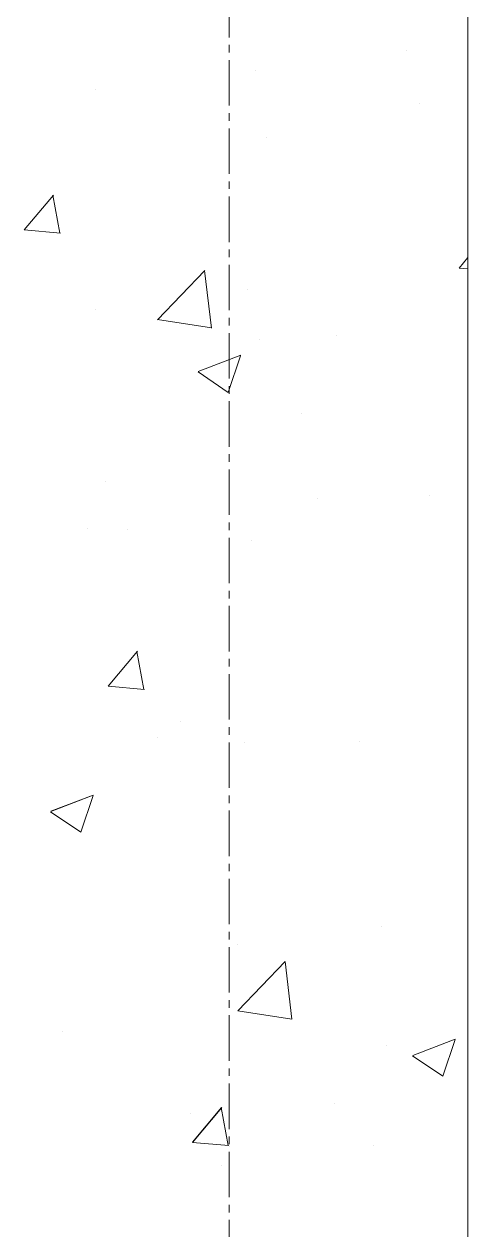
# Model space of a CAD drawing. Header units: millimetres. Extents: x 470010 to 1231400, y -134005 to 421770.
# Drawn here: x 806437 to 806623, y 143376 to 143881 of the extents above; entities that cross this region are included whole.
import ezdxf
from ezdxf.enums import TextEntityAlignment as Align

# ---------------------------------------------------------------- set-up
doc = ezdxf.new("R2010")
doc.units = ezdxf.units.MM
doc.linetypes.add('CENTER2', pattern=[28.575, 19.05, -3.175, 3.175, -3.175])
doc.layers.get('Defpoints').update_dxf_attribs({"color": 140})
doc.layers.add('АР_Стены ПЕНОблок', color=52, linetype='Continuous', lineweight=20)
doc.layers.add('АР_Штриховка', color=8, linetype='Continuous', lineweight=0)
doc.layers.add('РД_Оси_100', color=7, linetype='Continuous', lineweight=0, true_color=0x525252)
doc.styles.add('style1', font='ARIALN.TTF')

# ---------------------------------------------------------------- blocks, each defined once
blk = doc.blocks.new('СОШ_2200_АР_ОСИ_М100_28.05.24')
at = {"layer": 'РД_Оси_100', "color": 251, "linetype": 'CENTER2', "true_color": 0x636466}
blk.add_line((0, -6155), (0, 139938.679), dxfattribs=at)
blk = doc.blocks.new('A$C9108343f')
at = {"layer": 'АР_Стены ПЕНОблок', "color": 18, "linetype": 'Continuous', "lineweight": 20, "true_color": 0x000000}
blk.add_line((140904.09, 237679.49), (140904.09, 313879.49), dxfattribs=at)
at = {"layer": 'АР_Штриховка', "color": 18, "linetype": 'Continuous', "lineweight": 0, "true_color": 0x000000}
for p, q in [((140878.55, 244236.83), (140878.55, 244236.83)), ((140814.97, 244228.46), (140814.97, 244228.46)), ((140748.17, 244220.16), (140748.17, 244220.16)), ((140883.76, 244214.43), (140883.76, 244214.43)), ((140819.84, 244200.41), (140819.84, 244200.41)), ((140718.24, 244161.53), (140730.49, 244176.12)), ((140733.19, 244160.14), (140730.25, 244176.07)), ((140718.24, 244161.52), (140733.42, 244160.19)), ((140900.43, 244145.59), (140904.09, 244149.96)), ((140774.1, 244123.95), (140793.89, 244144.56)), ((140796.65, 244120.44), (140793.84, 244144.56)), ((140900.43, 244145.58), (140904.09, 244145.26)), ((140811.73, 244136.65), (140811.73, 244136.65)), ((140748.15, 244128.28), (140748.15, 244128.28)), ((140774.07, 244124.01), (140796.66, 244120.51)), ((140848.97, 244117.47), (140848.97, 244117.47)), ((140816.75, 244115.85), (140816.75, 244115.85)), ((140791.2, 244102.23), (140808.99, 244109.05)), ((140803.76, 244093.52), (140808.91, 244108.87)), ((140791.12, 244102.05), (140803.75, 244093.52)), ((140834.3, 244084.64), (140834.3, 244084.64)), ((140752.26, 244056.25), (140752.26, 244056.25)), ((140841.11, 244049.14), (140841.11, 244049.14)), ((140887.86, 244050.52), (140887.86, 244050.52)), ((140744.91, 244036.47), (140744.91, 244036.47)), ((140761.7, 244036.27), (140761.7, 244036.27)), ((140813.66, 244031.3), (140813.66, 244031.3)), ((140753.49, 243970.47), (140765.73, 243985.06)), ((140768.43, 243969.09), (140765.49, 243985.01)), ((140753.49, 243970.46), (140768.67, 243969.13)), ((140783.77, 243955.53), (140783.77, 243955.53)), ((140774.29, 243948.96), (140774.29, 243948.96)), ((140810.57, 243946.74), (140810.57, 243946.74)), ((140858.71, 243947.39), (140858.71, 243947.39)), ((140729.4, 243918.04), (140747.18, 243924.87)), ((140741.96, 243909.34), (140747.11, 243924.68)), ((140729.32, 243917.86), (140741.95, 243909.34)), ((140867.88, 243869.9), (140867.88, 243869.9)), ((140807.48, 243862.19), (140807.48, 243862.19)), ((140807.78, 243834.48), (140827.56, 243855.1)), ((140830.33, 243830.97), (140827.52, 243855.09)), ((140807.75, 243834.54), (140830.34, 243831.04)), ((140734.3, 243825.73), (140734.3, 243825.73)), ((140869.9, 243820.01), (140869.9, 243820.01)), ((140881.01, 243815.77), (140898.8, 243822.6)), ((140893.57, 243807.07), (140898.72, 243822.42)), ((140880.93, 243815.59), (140893.57, 243807.07)), ((140788.73, 243779.41), (140800.98, 243794.01)), ((140803.67, 243778.03), (140800.74, 243793.95)), ((140848.22, 243795.83), (140848.22, 243795.83)), ((140787.86, 243791.62), (140787.86, 243791.62)), ((140788.73, 243779.4), (140803.91, 243778.07)), ((140804.4, 243777.63), (140804.4, 243777.63)), ((140864.65, 243778.09), (140864.65, 243778.09)), ((140801.07, 243769.72), (140801.07, 243769.72))]:
    blk.add_line(p, q, dxfattribs=at)
at = {"layer": 'РД_Оси_100'}
blk.add_blockref('СОШ_2200_АР_ОСИ_М100_28.05.24', (140804.09, 223079.49), dxfattribs=at)
at = {"layer": 'Defpoints', "color": 18, "true_color": 0x000000, "style": 'style1'}
for p in [(143949.34, 316089.12), (143974.98, 281639.5), (143890.4, 273244.71), (143839.99, 264276.81), (143967.75, 254892.38), (12251.96, 104178.14), (12382.58, 96023.14)]:
    blk.add_attdef('АР-ПОМЕЩЕНИЕ:НАИМЕНОВАНИЕ', text='', height=100, dxfattribs=at).set_placement(p, align=Align.MIDDLE)
at = {"layer": 'Defpoints', "color": 18, "true_color": 0x000000, "style": 'style1', "flags": 8}
for p in [(143951.3, 279099.09), (143848.34, 269251.11), (143875.33, 260094.25), (144049.74, 250824.7), (163419.28, 238153.36), (155897.46, 237965.97), (183037.2, 237965.97), (143342.94, 237876.19)]:
    blk.add_attdef('АР-ПОМЕЩЕНИЕ:НАИМЕНОВАНИЕ', text='', height=100, dxfattribs=at).set_placement(p, align=Align.MIDDLE)

msp = doc.modelspace()

# ---------------------------------------------------------------- linework, layer by layer
at = {"layer": 'АР_Стены ПЕНОблок', "color": 18, "linetype": 'Continuous', "lineweight": 20, "true_color": 0x000000}
msp.add_line((806622.706, 137313.251), (806622.706, 213513.251), dxfattribs=at)
at = {"layer": 'АР_Штриховка', "color": 18, "linetype": 'Continuous', "lineweight": 0, "true_color": 0x000000}
for p, q in [((806436.856, 143795.284), (806449.101, 143809.877)), ((806451.8, 143793.902), (806448.863, 143809.823)), ((806436.855, 143795.274), (806452.037, 143793.946)), ((806619.04, 143779.345), (806622.706, 143783.713)), ((806619.04, 143779.335), (806622.706, 143779.014)), ((806492.716, 143757.703), (806512.499, 143778.322)), ((806515.263, 143754.195), (806512.457, 143778.317)), ((806492.684, 143757.77), (806515.274, 143754.266)), ((806509.813, 143735.986), (806527.598, 143742.813)), ((806522.371, 143727.281), (806527.521, 143742.63)), ((806509.731, 143735.805), (806522.365, 143727.282)), ((806472.099, 143604.227), (806484.344, 143618.82)), ((806487.043, 143602.845), (806484.106, 143618.766)), ((806472.098, 143604.217), (806487.28, 143602.889)), ((806448.011, 143551.797), (806465.795, 143558.624)), ((806460.569, 143543.093), (806465.719, 143558.442)), ((806447.929, 143551.617), (806460.563, 143543.094)), ((806526.39, 143468.235), (806546.174, 143488.853)), ((806548.938, 143464.726), (806546.131, 143488.848)), ((806526.359, 143468.302), (806548.949, 143464.798)), ((806599.625, 143449.532), (806617.41, 143456.359)), ((806612.183, 143440.828), (806617.333, 143456.177)), ((806599.543, 143449.351), (806612.178, 143440.829)), ((806507.343, 143413.17), (806519.588, 143427.763)), ((806522.285, 143411.788), (806519.349, 143427.709)), ((806507.342, 143413.16), (806522.524, 143411.832))]:
    msp.add_line(p, q, dxfattribs=at)

# ---------------------------------------------------------------- block references
msp.add_blockref('A$C9108343f', (665718.612, -100366.242))
at = {"layer": 'РД_Оси_100'}
msp.add_blockref('СОШ_2200_АР_ОСИ_М100_28.05.24', (806522.706, 122713.251), dxfattribs=at)

doc.saveas('drawing.dxf')
